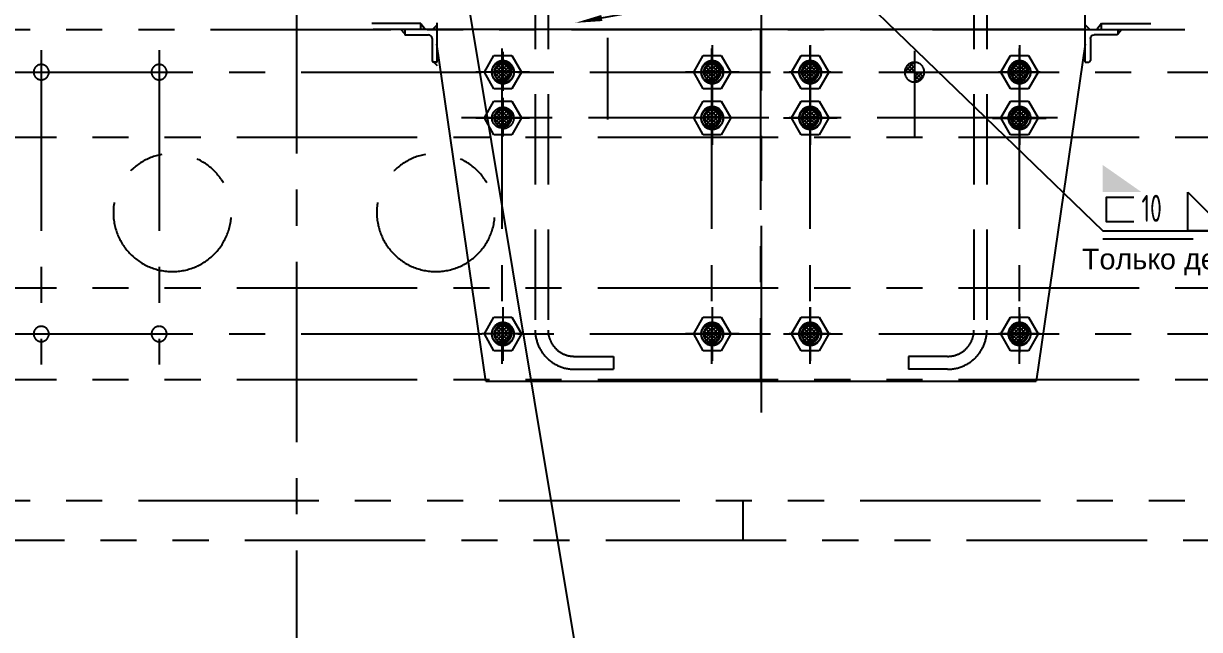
# Model space of a CAD drawing. Header units: millimetres. Extents: x 0 to 14700, y -398 to 10395.
# Drawn here: x 5822 to 8102, y 3537 to 4713 of the extents above; entities that cross this region are included whole.
import ezdxf
from ezdxf.enums import TextEntityAlignment as Align

# ---------------------------------------------------------------- set-up
doc = ezdxf.new("R2010")
doc.units = ezdxf.units.MM
doc.header["$LTSCALE"] = 350
for name, pattern in [('F', [0.75, 0.5, -0.25]), ('G', [2, 1.25, -0.25, 0.25, -0.25]), ('K', [2.5, 1.25, -0.25, 0.25, -0.25, 0.25, -0.25])]:
    doc.linetypes.add(name, pattern=pattern)
for name, color, linetype in [('01', 7, 'Continuous'), ('02', 1, 'Continuous'), ('04', 2, 'F'), ('05', 142, 'G'), ('07', 6, 'K'), ('13', 3, 'Continuous')]:
    doc.layers.add(name, color=color, linetype=linetype)
doc.styles.get("Standard").update_dxf_attribs({"font": 'isocp', "width": 0.707, "bigfont": 'intecad.shx'})

# ---------------------------------------------------------------- blocks, each defined once
blk = doc.blocks.new('A$C2F3B3551')
at = {"layer": '07', "linetype": 'K', "ltscale": 0.8}
h = blk.add_hatch(dxfattribs=at)
h.set_pattern_fill('_USER', color=6, scale=5, angle=45, style=0, double=1, pattern_type=0)
h.set_pattern_definition([(45, (-2329.1437, -1275.3697), (-3.535534, 3.535534), []), (135, (-2329.1437, -1275.3697), (-3.535534, -3.535534), [])])
h.paths.add_polyline_path([(2592.6, 1487.8, 0.414214), (2573.6, 1506.9), (2573.6, 1487.8)])
h.paths.add_polyline_path([(2554.5, 1487.8, 0.414214), (2573.6, 1468.8), (2573.6, 1487.8)])
at = {"layer": '07', "linetype": 'K'}
h = blk.add_hatch(dxfattribs=at)
h.set_pattern_fill('_USER', color=6, scale=5, angle=45, style=0, double=1, pattern_type=0)
h.set_pattern_definition([(45, (-636.846, -3935.6026), (-3.535534, 3.535534), []), (135, (-636.846, -3935.6026), (-3.535534, -3.535534), [])])
h.paths.add_polyline_path([(2370.4, 1472.2, 0.414214), (2386, 1487.8), (2370.4, 1487.8)])
h.paths.add_polyline_path([(2386, 1487.8, 0.414214), (2370.4, 1503.4), (2370.4, 1487.8)])
h.paths.add_polyline_path([(2370.4, 1503.4, 0.414214), (2354.8, 1487.8), (2370.4, 1487.8)])
h.paths.add_polyline_path([(2354.8, 1487.8, 0.414214), (2370.4, 1472.2), (2370.4, 1487.8)])
h = blk.add_hatch(dxfattribs=at)
h.set_pattern_fill('_USER', color=6, scale=5, angle=45, style=0, double=1, pattern_type=0)
h.set_pattern_definition([(45, (-230.446, -3935.6026), (-3.535534, 3.535534), []), (135, (-230.446, -3935.6026), (-3.535534, -3.535534), [])])
h.paths.add_polyline_path([(2776.8, 1472.2, 0.414214), (2792.4, 1487.8), (2776.8, 1487.8)])
h.paths.add_polyline_path([(2792.4, 1487.8, 0.414214), (2776.8, 1503.4), (2776.8, 1487.8)])
h.paths.add_polyline_path([(2776.8, 1503.4, 0.414214), (2761.2, 1487.8), (2776.8, 1487.8)])
h.paths.add_polyline_path([(2761.2, 1487.8, 0.414214), (2776.8, 1472.2), (2776.8, 1487.8)])
h = blk.add_hatch(dxfattribs=at)
h.set_pattern_fill('_USER', color=6, scale=5, angle=45, style=0, double=1, pattern_type=0)
h.set_pattern_definition([(45, (-39.946, -3935.6026), (-3.535534, 3.535534), []), (135, (-39.946, -3935.6026), (-3.535534, -3.535534), [])])
h.paths.add_polyline_path([(2967.3, 1472.2, 0.414214), (2982.9, 1487.8), (2967.3, 1487.8)])
h.paths.add_polyline_path([(2982.9, 1487.8, 0.414214), (2967.3, 1503.4), (2967.3, 1487.8)])
h.paths.add_polyline_path([(2967.3, 1503.4, 0.414214), (2951.7, 1487.8), (2967.3, 1487.8)])
h.paths.add_polyline_path([(2951.7, 1487.8, 0.414214), (2967.3, 1472.2), (2967.3, 1487.8)])
h = blk.add_hatch(dxfattribs=at)
h.set_pattern_fill('_USER', color=6, scale=5, angle=45, style=0, double=1, pattern_type=0)
h.set_pattern_definition([(45, (366.454, -3935.6026), (-3.535534, 3.535534), []), (135, (366.454, -3935.6026), (-3.535534, -3.535534), [])])
h.paths.add_polyline_path([(3373.7, 1472.2, 0.414214), (3389.3, 1487.8), (3373.7, 1487.8)])
h.paths.add_polyline_path([(3389.3, 1487.8, 0.414214), (3373.7, 1503.4), (3373.7, 1487.8)])
h.paths.add_polyline_path([(3373.7, 1503.4, 0.414214), (3358.1, 1487.8), (3373.7, 1487.8)])
h.paths.add_polyline_path([(3358.1, 1487.8, 0.414214), (3373.7, 1472.2), (3373.7, 1487.8)])
h = blk.add_hatch(dxfattribs=at)
h.set_pattern_fill('_USER', color=6, scale=5, angle=45, style=0, double=1, pattern_type=0)
h.set_pattern_definition([(45, (-636.846, -4024.5026), (-3.535534, 3.535534), []), (135, (-636.846, -4024.5026), (-3.535534, -3.535534), [])])
h.paths.add_polyline_path([(2370.4, 1383.3, 0.414214), (2386, 1398.9), (2370.4, 1398.9)])
h.paths.add_polyline_path([(2386, 1398.9, 0.414214), (2370.4, 1414.5), (2370.4, 1398.9)])
h.paths.add_polyline_path([(2370.4, 1414.5, 0.414214), (2354.8, 1398.9), (2370.4, 1398.9)])
h.paths.add_polyline_path([(2354.8, 1398.9, 0.414214), (2370.4, 1383.3), (2370.4, 1398.9)])
h = blk.add_hatch(dxfattribs=at)
h.set_pattern_fill('_USER', color=6, scale=5, angle=45, style=0, double=1, pattern_type=0)
h.set_pattern_definition([(45, (-230.446, -4024.5026), (-3.535534, 3.535534), []), (135, (-230.446, -4024.5026), (-3.535534, -3.535534), [])])
h.paths.add_polyline_path([(2776.8, 1383.3, 0.414214), (2792.4, 1398.9), (2776.8, 1398.9)])
h.paths.add_polyline_path([(2792.4, 1398.9, 0.414214), (2776.8, 1414.5), (2776.8, 1398.9)])
h.paths.add_polyline_path([(2776.8, 1414.5, 0.414214), (2761.2, 1398.9), (2776.8, 1398.9)])
h.paths.add_polyline_path([(2761.2, 1398.9, 0.414214), (2776.8, 1383.3), (2776.8, 1398.9)])
h = blk.add_hatch(dxfattribs=at)
h.set_pattern_fill('_USER', color=6, scale=5, angle=45, style=0, double=1, pattern_type=0)
h.set_pattern_definition([(45, (-39.946, -4024.5026), (-3.535534, 3.535534), []), (135, (-39.946, -4024.5026), (-3.535534, -3.535534), [])])
h.paths.add_polyline_path([(2967.3, 1383.3, 0.414214), (2982.9, 1398.9), (2967.3, 1398.9)])
h.paths.add_polyline_path([(2982.9, 1398.9, 0.414214), (2967.3, 1414.5), (2967.3, 1398.9)])
h.paths.add_polyline_path([(2967.3, 1414.5, 0.414214), (2951.7, 1398.9), (2967.3, 1398.9)])
h.paths.add_polyline_path([(2951.7, 1398.9, 0.414214), (2967.3, 1383.3), (2967.3, 1398.9)])
h = blk.add_hatch(dxfattribs=at)
h.set_pattern_fill('_USER', color=6, scale=5, angle=45, style=0, double=1, pattern_type=0)
h.set_pattern_definition([(45, (366.454, -4024.5026), (-3.535534, 3.535534), []), (135, (366.454, -4024.5026), (-3.535534, -3.535534), [])])
h.paths.add_polyline_path([(3373.7, 1383.3, 0.414214), (3389.3, 1398.9), (3373.7, 1398.9)])
h.paths.add_polyline_path([(3389.3, 1398.9, 0.414214), (3373.7, 1414.5), (3373.7, 1398.9)])
h.paths.add_polyline_path([(3373.7, 1414.5, 0.414214), (3358.1, 1398.9), (3373.7, 1398.9)])
h.paths.add_polyline_path([(3358.1, 1398.9, 0.414214), (3373.7, 1383.3), (3373.7, 1398.9)])
h = blk.add_hatch(dxfattribs=at)
h.set_pattern_fill('_USER', color=6, scale=5, angle=45, style=0, double=1, pattern_type=0)
h.set_pattern_definition([(45, (-636.846, -4443.6026), (-3.535534, 3.535534), []), (135, (-636.846, -4443.6026), (-3.535534, -3.535534), [])])
h.paths.add_polyline_path([(2370.4, 964.2, 0.414214), (2386, 979.8), (2370.4, 979.8)])
h.paths.add_polyline_path([(2386, 979.8, 0.414214), (2370.4, 995.4), (2370.4, 979.8)])
h.paths.add_polyline_path([(2370.4, 995.4, 0.414214), (2354.8, 979.8), (2370.4, 979.8)])
h.paths.add_polyline_path([(2354.8, 979.8, 0.414214), (2370.4, 964.2), (2370.4, 979.8)])
h = blk.add_hatch(dxfattribs=at)
h.set_pattern_fill('_USER', color=6, scale=5, angle=45, style=0, double=1, pattern_type=0)
h.set_pattern_definition([(45, (-230.446, -4443.6026), (-3.535534, 3.535534), []), (135, (-230.446, -4443.6026), (-3.535534, -3.535534), [])])
h.paths.add_polyline_path([(2776.8, 964.2, 0.414214), (2792.4, 979.8), (2776.8, 979.8)])
h.paths.add_polyline_path([(2792.4, 979.8, 0.414214), (2776.8, 995.4), (2776.8, 979.8)])
h.paths.add_polyline_path([(2776.8, 995.4, 0.414214), (2761.2, 979.8), (2776.8, 979.8)])
h.paths.add_polyline_path([(2761.2, 979.8, 0.414214), (2776.8, 964.2), (2776.8, 979.8)])
h = blk.add_hatch(dxfattribs=at)
h.set_pattern_fill('_USER', color=6, scale=5, angle=45, style=0, double=1, pattern_type=0)
h.set_pattern_definition([(45, (-39.946, -4443.6026), (-3.535534, 3.535534), []), (135, (-39.946, -4443.6026), (-3.535534, -3.535534), [])])
h.paths.add_polyline_path([(2967.3, 964.2, 0.414214), (2982.9, 979.8), (2967.3, 979.8)])
h.paths.add_polyline_path([(2982.9, 979.8, 0.414214), (2967.3, 995.4), (2967.3, 979.8)])
h.paths.add_polyline_path([(2967.3, 995.4, 0.414214), (2951.7, 979.8), (2967.3, 979.8)])
h.paths.add_polyline_path([(2951.7, 979.8, 0.414214), (2967.3, 964.2), (2967.3, 979.8)])
h = blk.add_hatch(dxfattribs=at)
h.set_pattern_fill('_USER', color=6, scale=5, angle=45, style=0, double=1, pattern_type=0)
h.set_pattern_definition([(45, (366.454, -4443.6026), (-3.535534, 3.535534), []), (135, (366.454, -4443.6026), (-3.535534, -3.535534), [])])
h.paths.add_polyline_path([(3373.7, 964.2, 0.414214), (3389.3, 979.8), (3373.7, 979.8)])
h.paths.add_polyline_path([(3389.3, 979.8, 0.414214), (3373.7, 995.4), (3373.7, 979.8)])
h.paths.add_polyline_path([(3373.7, 995.4, 0.414214), (3358.1, 979.8), (3373.7, 979.8)])
h.paths.add_polyline_path([(3358.1, 979.8, 0.414214), (3373.7, 964.2), (3373.7, 979.8)])
at = {"layer": '05', "color": 4, "linetype": 'G', "ltscale": 0.8}
blk.add_line((3772, 1679.8), (3772, 0), dxfattribs=at)
at = {"layer": '05', "color": 142, "linetype": 'G', "ltscale": 0.8}
for p, q in [((2872, 1570.4), (2872, 891.4)), ((2370.4, 1533.5), (2370.4, 921.5)), ((2776.8, 1533.5), (2776.8, 921.5)), ((2967.3, 1533.5), (2967.3, 921.5)), ((3373.7, 1533.5), (3373.7, 921.5)), ((4038.7, 1530.2), (4038.7, 920.6)), ((4267.3, 1530.2), (4267.3, 920.6)), ((8803.1, 1487.8), (331.2, 1487.8)), ((2296.1, 1398.9), (3452, 1398.9)), ((8803.1, 979.8), (331.2, 979.8))]:
    blk.add_line(p, q, dxfattribs=at)
at = {"layer": '07', "color": 6, "linetype": 'K', "ltscale": 0.8}
for p, q in [((8839, 1570.4), (1169, 1570.4)), ((2573.6, 1529.4), (2573.6, 1361.4)), ((8788, 1361.4), (356, 1361.4)), ((8788, 1069.4), (356, 1069.4)), ((8788, 891.4), (356, 891.4)), ((8979, 656.4), (0, 656.4)), ((2905.8, 579.2), (2905.8, 656.4)), ((1422.5, 579.2), (6121.5, 579.2))]:
    blk.add_line(p, q, dxfattribs=at)
for centre, radius in [((2573.6, 1487.8), 19.1), ((2370.4, 1487.8), 15.6), ((2776.8, 1487.8), 15.6), ((2967.3, 1487.8), 15.6), ((3373.7, 1487.8), 15.6), ((4038.7, 1487.8), 14.8), ((4267.3, 1487.8), 14.8), ((2370.4, 1398.9), 15.6), ((2776.8, 1398.9), 15.6), ((2967.3, 1398.9), 15.6), ((3373.7, 1398.9), 15.6), ((3502, 1215.4), 114.5), ((4013, 1215.4), 114.5), ((2370.4, 979.8), 15.6), ((2776.8, 979.8), 15.6), ((2967.3, 979.8), 15.6), ((3373.7, 979.8), 15.6), ((4038.7, 979.8), 14.8), ((4267.3, 979.8), 14.8)]:
    blk.add_circle(centre, radius, dxfattribs=at)
for centre in [(2370.4, 1487.8), (2776.8, 1487.8), (2967.3, 1487.8), (3373.7, 1487.8), (2370.4, 1398.9), (2776.8, 1398.9), (2967.3, 1398.9), (3373.7, 1398.9), (2370.4, 979.8), (2776.8, 979.8), (2967.3, 979.8), (3373.7, 979.8)]:
    blk.add_arc(centre, 19.5, 260, 170, dxfattribs=at)
blk = doc.blocks.new('*U94')
at = {"layer": '01'}
for p, q in [((0, 63), (0, 0)), ((0, 63), (6.7, 63)), ((10, 17), (10, 59.7)), ((0, 0), (63, 0)), ((61.5, 10), (17, 10)), ((63, 0), (63, 8.5))]:
    blk.add_line(p, q, dxfattribs=at)
for centre, radius, start, end in [((6.7, 59.7), 3.3, 0.2621, 90), ((17, 17), 7, 180, 269.8782), ((61.5, 8.5), 1.52, 0, 90)]:
    blk.add_arc(centre, radius, start, end, dxfattribs=at)
blk = doc.blocks.new('FGG')
at = {"layer": '01'}
h = blk.add_hatch(color=256, dxfattribs=at)
h.paths.add_polyline_path([(14236.5, 20542.4), (14236.5, 20550.9), (14243.9, 20550.9)])
h.paths.add_polyline_path([(14205, 20562.5), (14205, 20550.9), (14196.2, 20550.9)])
h.paths.add_polyline_path([(14182.3, 20550.9), (14173.5, 20550.9), (14173.5, 20560.2)])
h.paths.add_polyline_path([(14173.5, 20487.9), (14180.2, 20487.9), (14173.5, 20481)])
for p, q in [((12853.5, 20542.4), (12846.1, 20550.9)), ((12885, 20562.5), (12893.9, 20550.9)), ((12907.8, 20550.9), (12916.5, 20560.2)), ((14182.3, 20550.9), (14173.5, 20560.2)), ((14205, 20562.5), (14196.2, 20550.9)), ((14236.5, 20542.4), (14243.9, 20550.9)), ((14180.2, 20487.9), (14173.5, 20481))]:
    blk.add_line(p, q, dxfattribs=at)
at = {"layer": '04', "color": 2, "linetype": 'F'}
for p, q in [((13044, 20520.4), (13044, 20416.4)), ((13044, 20507.5), (13044, 20432.3)), ((13450, 20520.4), (13450, 20416.4)), ((13450, 20507.5), (13450, 20432.3)), ((13640, 20520.4), (13640, 20416.4)), ((13640, 20507.5), (13640, 20432.3)), ((14046, 20507.5), (14046, 20432.3)), ((13026.8, 20500.9), (13008, 20468.4)), ((13061.3, 20500.9), (13026.8, 20500.9)), ((13080, 20468.4), (13061.3, 20500.9)), ((13432.8, 20500.9), (13414, 20468.4)), ((13467.3, 20500.9), (13432.8, 20500.9)), ((13486, 20468.4), (13467.3, 20500.9)), ((13622.8, 20500.9), (13604, 20468.4)), ((13657.3, 20500.9), (13622.8, 20500.9)), ((13676, 20468.4), (13657.3, 20500.9)), ((14028.8, 20500.9), (14010, 20468.4)), ((14063.3, 20500.9), (14028.8, 20500.9)), ((14082, 20468.4), (14063.3, 20500.9)), ((13096, 20468.4), (12992, 20468.4)), ((13004, 20468.4), (13085, 20468.4)), ((13008, 20468.4), (13026.8, 20435.9)), ((13061.3, 20435.9), (13080, 20468.4)), ((13502, 20468.4), (13398, 20468.4)), ((13410, 20468.4), (13491, 20468.4)), ((13414, 20468.4), (13432.8, 20435.9)), ((13467.3, 20435.9), (13486, 20468.4)), ((13588, 20468.4), (13692, 20468.4)), ((13600, 20468.4), (13681, 20468.4)), ((13604, 20468.4), (13622.8, 20435.9)), ((13657.3, 20435.9), (13676, 20468.4)), ((14006, 20468.4), (14087, 20468.4)), ((14010, 20468.4), (14028.8, 20435.9)), ((14063.3, 20435.9), (14082, 20468.4)), ((13026.8, 20435.9), (13061.3, 20435.9)), ((13044, 20431.4), (13044, 20327.4)), ((13044, 20418.5), (13044, 20343.3)), ((13432.8, 20435.9), (13467.3, 20435.9)), ((13450, 20431.4), (13450, 20327.4)), ((13450, 20418.5), (13450, 20343.3)), ((13622.8, 20435.9), (13657.3, 20435.9)), ((13640, 20431.4), (13640, 20327.4)), ((13640, 20418.5), (13640, 20343.3)), ((14028.8, 20435.9), (14063.3, 20435.9)), ((14046, 20418.5), (14046, 20343.3)), ((13026.8, 20411.9), (13008, 20379.4)), ((13061.3, 20411.9), (13026.8, 20411.9)), ((13080, 20379.4), (13061.3, 20411.9)), ((13432.8, 20411.9), (13414, 20379.4)), ((13467.3, 20411.9), (13432.8, 20411.9)), ((13486, 20379.4), (13467.3, 20411.9)), ((13622.8, 20411.9), (13604, 20379.4)), ((13657.3, 20411.9), (13622.8, 20411.9)), ((13676, 20379.4), (13657.3, 20411.9)), ((14028.8, 20411.9), (14010, 20379.4)), ((14063.3, 20411.9), (14028.8, 20411.9)), ((14082, 20379.4), (14063.3, 20411.9)), ((13096, 20379.4), (12992, 20379.4)), ((13004, 20379.4), (13085, 20379.4)), ((13008, 20379.4), (13026.8, 20346.9)), ((13061.3, 20346.9), (13080, 20379.4)), ((13502, 20379.4), (13398, 20379.4)), ((13410, 20379.4), (13491, 20379.4)), ((13414, 20379.4), (13432.8, 20346.9)), ((13467.3, 20346.9), (13486, 20379.4)), ((13588, 20379.4), (13692, 20379.4)), ((13600, 20379.4), (13681, 20379.4)), ((13604, 20379.4), (13622.8, 20346.9)), ((13657.3, 20346.9), (13676, 20379.4)), ((13994, 20379.4), (14098, 20379.4)), ((14006, 20379.4), (14087, 20379.4)), ((14010, 20379.4), (14028.8, 20346.9)), ((14063.3, 20346.9), (14082, 20379.4)), ((13026.8, 20346.9), (13061.3, 20346.9)), ((13432.8, 20346.9), (13467.3, 20346.9)), ((13622.8, 20346.9), (13657.3, 20346.9)), ((14028.8, 20346.9), (14063.3, 20346.9)), ((13450, 20012.4), (13450, 19908.4)), ((13640, 20012.4), (13640, 19908.4)), ((13026.8, 19992.9), (13008, 19960.4)), ((13061.3, 19992.9), (13026.8, 19992.9)), ((13044, 19999.5), (13044, 19924.3)), ((13080, 19960.4), (13061.3, 19992.9)), ((13432.8, 19992.9), (13414, 19960.4)), ((13467.3, 19992.9), (13432.8, 19992.9)), ((13450, 19999.5), (13450, 19924.3)), ((13486, 19960.4), (13467.3, 19992.9)), ((13622.8, 19992.9), (13604, 19960.4)), ((13657.3, 19992.9), (13622.8, 19992.9)), ((13640, 19999.5), (13640, 19924.3)), ((13676, 19960.4), (13657.3, 19992.9)), ((14028.8, 19992.9), (14010, 19960.4)), ((14063.3, 19992.9), (14028.8, 19992.9)), ((14046, 19999.5), (14046, 19924.3)), ((14082, 19960.4), (14063.3, 19992.9)), ((13096, 19960.4), (12992, 19960.4)), ((13004, 19960.4), (13085, 19960.4)), ((13008, 19960.4), (13026.8, 19927.9)), ((13061.3, 19927.9), (13080, 19960.4)), ((13502, 19960.4), (13398, 19960.4)), ((13410, 19960.4), (13491, 19960.4)), ((13414, 19960.4), (13432.8, 19927.9)), ((13467.3, 19927.9), (13486, 19960.4)), ((13588, 19960.4), (13692, 19960.4)), ((13600, 19960.4), (13681, 19960.4)), ((13604, 19960.4), (13622.8, 19927.9)), ((13657.3, 19927.9), (13676, 19960.4)), ((14006, 19960.4), (14087, 19960.4)), ((14010, 19960.4), (14028.8, 19927.9)), ((14063.3, 19927.9), (14082, 19960.4)), ((13026.8, 19927.9), (13061.3, 19927.9)), ((13432.8, 19927.9), (13467.3, 19927.9)), ((13622.8, 19927.9), (13657.3, 19927.9)), ((14028.8, 19927.9), (14063.3, 19927.9))]:
    blk.add_line(p, q, dxfattribs=at)
for centre, radius in [((13044, 20468.4), 22), ((13044, 20468.4), 16.8), ((13450, 20468.4), 22), ((13450, 20468.4), 16.8), ((13640, 20468.4), 22), ((13640, 20468.4), 16.8), ((14046, 20468.4), 22), ((14046, 20468.4), 16.8), ((13044, 20379.4), 22), ((13044, 20379.4), 16.8), ((13450, 20379.4), 22), ((13450, 20379.4), 16.8), ((13640, 20379.4), 22), ((13640, 20379.4), 16.8), ((14046, 20379.4), 16.8), ((13044, 19960.4), 22), ((13450, 19960.4), 22), ((13640, 19960.4), 22), ((14046, 19960.4), 22), ((13044, 19960.4), 16.8), ((13450, 19960.4), 16.8), ((13640, 19960.4), 16.8), ((14046, 19960.4), 16.8)]:
    blk.add_circle(centre, radius, dxfattribs=at)
for centre in [(13044, 20468.4), (13450, 20468.4), (13640, 20468.4), (14046, 20468.4), (13044, 20379.4), (13450, 20379.4), (13640, 20379.4), (14046, 20379.4), (13044, 19960.4), (13450, 19960.4), (13640, 19960.4), (14046, 19960.4)]:
    blk.add_arc(centre, 21, 357.2679, 272.7296, dxfattribs=at)
at = {"layer": '07', "color": 6, "linetype": 'K'}
for p, q in [((12885, 20562.5), (12789.6, 20562.5)), ((12853.5, 20550.9), (12792.7, 20550.9)), ((12885, 20550.9), (12885, 20562.5)), ((14205, 20550.9), (14205, 20562.5)), ((14205, 20562.5), (14300.5, 20562.5)), ((14236.5, 20550.9), (14297.4, 20550.9))]:
    blk.add_line(p, q, dxfattribs=at)
at = {"layer": '05', "rotation": 180}
blk.add_blockref('*U94', (12916.5, 20550.9), dxfattribs=at)
at = {"layer": '05', "xscale": -1, "rotation": 180}
blk.add_blockref('*U94', (14173.5, 20550.9), dxfattribs=at)
blk = doc.blocks.new('*U133', base_point=(7760.3, 4102.9))
at = {"layer": '01'}
blk.add_lwpolyline([(8843.6, 3716.8), (8791.1, 3716.8), (8791.1, 3764.8), (8843.6, 3764.8)], dxfattribs=at)
blk.add_lwpolyline([(8948.6, 3774.6), (9023.6, 3699.6), (8948.6, 3699.6)], close=True, dxfattribs=at)
blk.add_solid([(8783.6, 3827.1), (8858.6, 3774.6), (8783.6, 3699.6), (8783.6, 3774.6)], dxfattribs=at)
at = {"layer": '02'}
for points in [[(7812, 4112.4), (8270, 4197), (8783.6, 3699.6), (9091.1, 3699.6)], [(9144.1, 3752.6), (9091.1, 3699.6), (9144.1, 3646.5)]]:
    blk.add_lwpolyline(points, dxfattribs=at)
blk.add_lwpolyline([(7760.3, 4102.9, 0, 12, 0), (7812, 4112.4, 12, 12, 0)], format="xyseb", dxfattribs=at)
at = {"layer": '04'}
blk.add_line((8783.6, 3683.8), (9091.1, 3683.8), dxfattribs=at)
at = {"layer": '13', "width": 0.707}
blk.add_text('10', height=52.5, dxfattribs=at).set_placement((8858.6, 3716.8))
at = {"layer": '13', "width": 1.010989}
blk.add_text('N', height=52.5, dxfattribs=at).set_placement((9128.6, 3673.3), (9163.1, 3673.3), align=Align.FIT)

msp = doc.modelspace()

# ---------------------------------------------------------------- linework, layer by layer
at = {"layer": '01'}
for p, q in [((7880.55, 4673.21), (7880.55, 4838.21)), ((6623.55, 4714.31), (6623.55, 4673.21)), ((6718.55, 4019.21), (6623.55, 4673.21)), ((7880.55, 4673.21), (7785.55, 4019.21)), ((6718.55, 4019.21), (7785.55, 4019.21))]:
    msp.add_line(p, q, dxfattribs=at)
at = {"layer": '01', "color": 7, "linetype": 'Continuous'}
msp.add_line((7880.55, 4701.21), (6623.55, 4701.21), dxfattribs=at)
at = {"layer": '02'}
msp.add_line((6687.09, 4733.35), (6950.52, 3149.81), dxfattribs=at)
at = {"layer": '04', "color": 2, "linetype": 'F'}
for p, q in [((6814.05, 4838.21), (6814.05, 4118.21)), ((6839.05, 4838.21), (6839.05, 4118.21)), ((7665.05, 4838.21), (7665.05, 4118.21)), ((7690.05, 4838.21), (7690.05, 4118.21)), ((6890.05, 4067.21), (6966.05, 4067.21)), ((6966.05, 4067.21), (6966.05, 4042.21)), ((7614.05, 4067.21), (7538.05, 4067.21)), ((7538.05, 4067.21), (7538.05, 4042.21)), ((6890.05, 4042.21), (6966.05, 4042.21)), ((7614.05, 4042.21), (7538.05, 4042.21))]:
    msp.add_line(p, q, dxfattribs=at)
for centre, radius, start, end in [((6890.05, 4118.21), 76, 180, 270), ((6890.05, 4118.21), 51, 180, 270), ((7614.05, 4118.21), 51, 270, 0), ((7614.05, 4118.21), 76, 270, 0)]:
    msp.add_arc(centre, radius, start, end, dxfattribs=at)
at = {"layer": '05'}
for p, q in [((7252.05, 5020.3), (7252.05, 3958.01)), ((6954.05, 4685.06), (6954.05, 4526.63)), ((7157.05, 4670.71), (7157.05, 4566.71)), ((7347.05, 4670.71), (7347.05, 4566.71)), ((6803.05, 4618.71), (6699.05, 4618.71)), ((7701.05, 4618.71), (7805.05, 4618.71)), ((7753.05, 4581.71), (7753.05, 4477.71)), ((6803.05, 4529.71), (6699.05, 4529.71)), ((7701.05, 4529.71), (7805.05, 4529.71)), ((6751.05, 4162.71), (6751.05, 4058.71)), ((7157.05, 4162.71), (7157.05, 4058.71)), ((7347.05, 4162.71), (7347.05, 4058.71)), ((7753.05, 4162.71), (7753.05, 4058.71))]:
    msp.add_line(p, q, dxfattribs=at)

# ---------------------------------------------------------------- block references
at = {"layer": '01'}
msp.add_blockref('*U133', (6891.66, 4714.31), dxfattribs=at)
at = {"layer": '02', "xscale": -1}
msp.add_blockref('FGG', (20797.43, -15849.66), dxfattribs=at)
at = {"layer": '05', "color": 142, "linetype": 'G', "xscale": -1}
msp.add_blockref('A$C2F3B3551', (10123.35, 3130.88), dxfattribs=at)

# ---------------------------------------------------------------- texts
at = {"layer": '01', "insert": (7874.37, 4276.09), "char_height": 40, "attachment_point": 1}
msp.add_mtext('{\\fArial|b0|i0|c204|p34;\\W1;\\C3;Только деталь 13}', dxfattribs=at)

doc.saveas('drawing.dxf')
